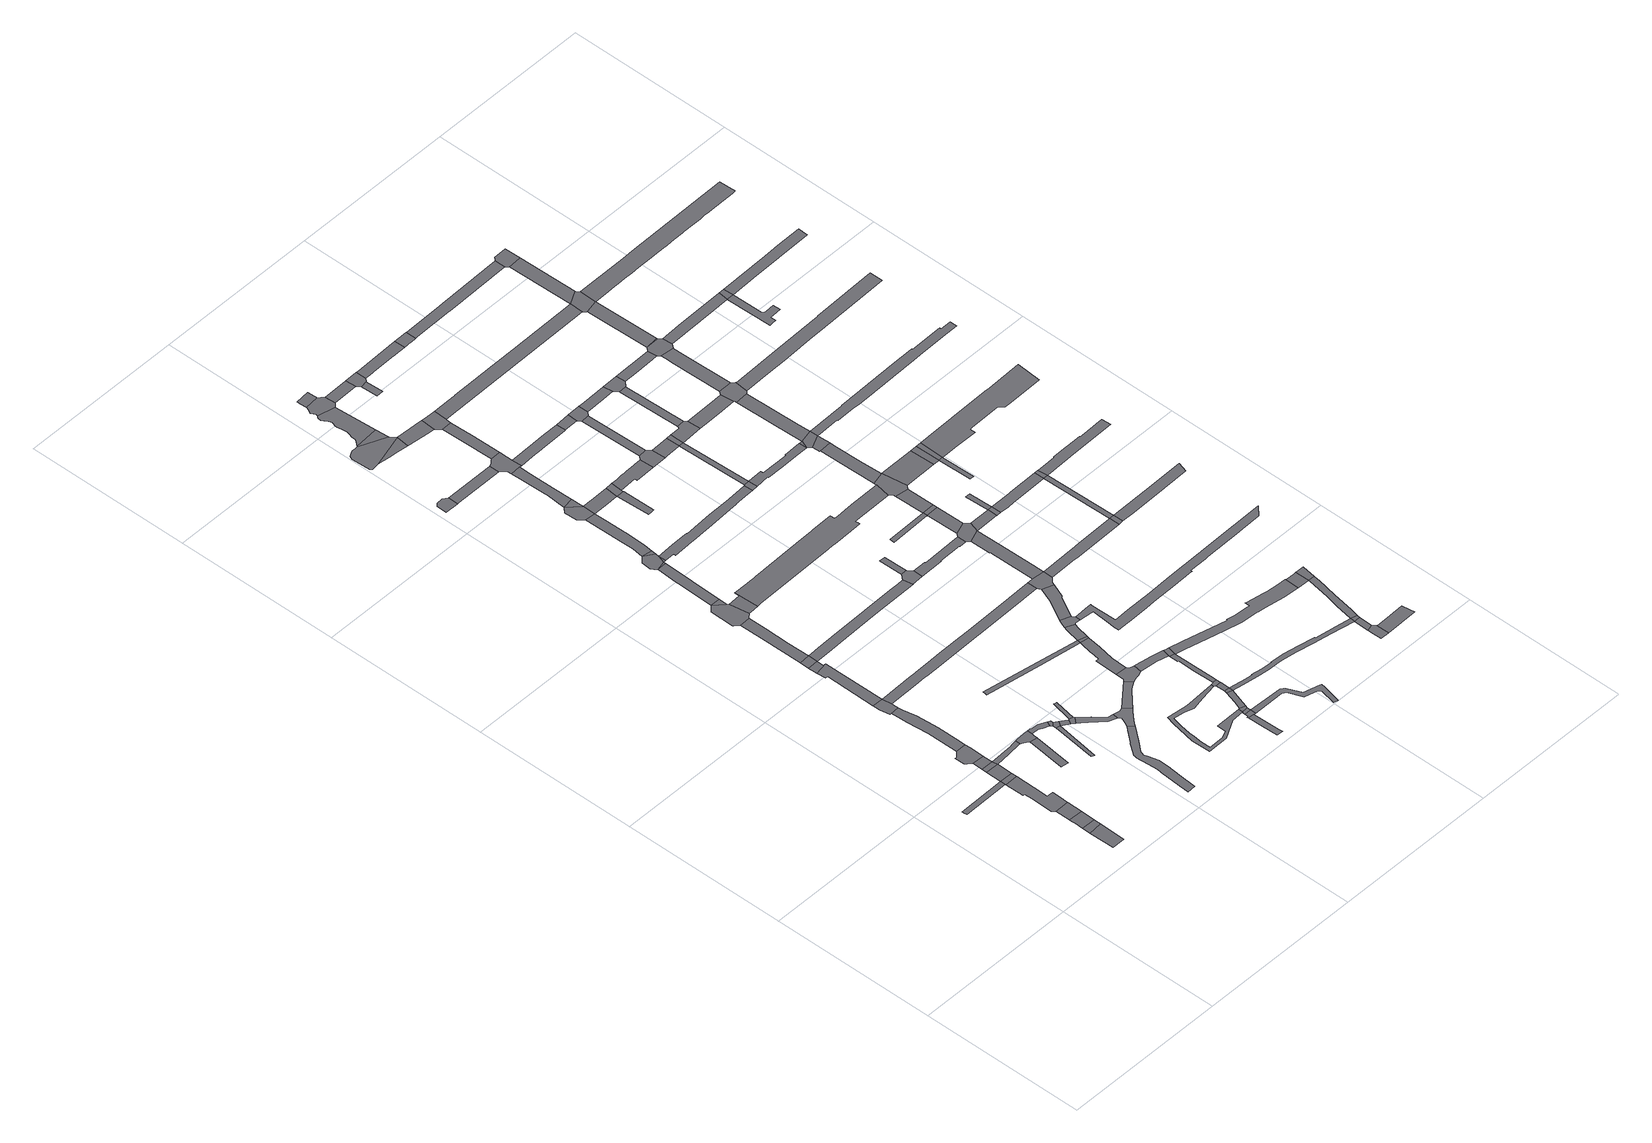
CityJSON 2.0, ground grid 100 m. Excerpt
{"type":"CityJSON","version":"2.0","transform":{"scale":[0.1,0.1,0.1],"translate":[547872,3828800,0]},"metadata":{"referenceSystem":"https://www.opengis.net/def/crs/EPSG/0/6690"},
"CityObjects":{
"road1":{"type":"Road","attributes":{"RoadStructureAttribute.sectionType":"1"},"geometry":[{"type":"MultiSurface","lod":"1","boundaries":[[[0,1,2,3,4]]]}]},
"road2":{"type":"Road","attributes":{"RoadStructureAttribute.sectionType":"1"},"geometry":[{"type":"MultiSurface","lod":"1","boundaries":[[[5,6,7,8]]]}]},
"road3":{"type":"Road","geometry":[{"type":"MultiSurface","lod":"1","boundaries":[[[9,6,5,10]]]}]},
"road4":{"type":"Road","attributes":{"RoadStructureAttribute.sectionType":"1"},"geometry":[{"type":"MultiSurface","lod":"1","boundaries":[[[11,12,13,9,10,14]]]}]},
"road5":{"type":"Road","attributes":{"RoadStructureAttribute.sectionType":"1"},"geometry":[{"type":"MultiSurface","lod":"1","boundaries":[[[15,16,11,14]]]}]},
"road6":{"type":"Road","geometry":[{"type":"MultiSurface","lod":"1","boundaries":[[[17,18,19,20,21,16,15,22,23,24,25,26,27,28,29]]]}]},
"road7":{"type":"Road","geometry":[{"type":"MultiSurface","lod":"1","boundaries":[[[0,4,17,29,30]]]}]},
"road8":{"type":"Road","attributes":{"RoadStructureAttribute.sectionType":"1"},"geometry":[{"type":"MultiSurface","lod":"1","boundaries":[[[31,0,30,32,33]]]}]},
"road9":{"type":"Road","geometry":[{"type":"MultiSurface","lod":"1","boundaries":[[[34,31,33,35,36]]]}]},
"road10":{"type":"Road","attributes":{"RoadStructureAttribute.sectionType":"1"},"geometry":[{"type":"MultiSurface","lod":"1","boundaries":[[[37,34,36,38]]]}]},
"road11":{"type":"Road","geometry":[{"type":"MultiSurface","lod":"1","boundaries":[[[39,40,41,42,43,44,45,46,37,38,47,48]]]}]},
"road12":{"type":"Road","attributes":{"RoadStructureAttribute.sectionType":"1"},"geometry":[{"type":"MultiSurface","lod":"1","boundaries":[[[49,50,51,52,53,54,55,56,39,48]]]}]},
"road13":{"type":"Road","attributes":{"RoadStructureAttribute.sectionType":"1"},"geometry":[{"type":"MultiSurface","lod":"1","boundaries":[[[57,58,59,60,61,35,33,62,63,64,65,66]]]}]},
"road14":{"type":"Road","geometry":[{"type":"MultiSurface","lod":"1","boundaries":[[[67,68,69,54,53,70,71]]]}]},
"road15":{"type":"Road","attributes":{"RoadStructureAttribute.sectionType":"1"},"geometry":[{"type":"MultiSurface","lod":"1","boundaries":[[[72,73,74,75,67,71]]]}]},
"road16":{"type":"Road","attributes":{"RoadStructureAttribute.sectionType":"1"},"geometry":[{"type":"MultiSurface","lod":"1","boundaries":[[[76,77,78,79,80]]]}]},
"road17":{"type":"Road","geometry":[{"type":"MultiSurface","lod":"1","boundaries":[[[81,82,83,84,57,66,85,86,76,80,87,88,89]]]}]},
"road18":{"type":"Road","attributes":{"RoadStructureAttribute.sectionType":"1"},"geometry":[{"type":"MultiSurface","lod":"1","boundaries":[[[90,73,72,91,92]]]}]},
"road19":{"type":"Road","geometry":[{"type":"MultiSurface","lod":"1","boundaries":[[[93,94,90,92]]]}]},
"road20":{"type":"Road","attributes":{"RoadStructureAttribute.sectionType":"1"},"geometry":[{"type":"MultiSurface","lod":"1","boundaries":[[[95,96,97,98,99,100]]]}]},
"road21":{"type":"Road","attributes":{"RoadStructureAttribute.sectionType":"1"},"geometry":[{"type":"MultiSurface","lod":"1","boundaries":[[[101,102,103,104,105,94,93]]]}]},
"road22":{"type":"Road","attributes":{"RoadStructureAttribute.sectionType":"1"},"geometry":[{"type":"MultiSurface","lod":"1","boundaries":[[[106,107,108,81,89,109,110,111,112,113]]]}]},
"road23":{"type":"Road","attributes":{"RoadStructureAttribute.sectionType":"1"},"geometry":[{"type":"MultiSurface","lod":"1","boundaries":[[[114,113,112,115,116]]]}]},
"road24":{"type":"Road","geometry":[{"type":"MultiSurface","lod":"1","boundaries":[[[116,115,95,100,117]]]}]},
"road25":{"type":"Road","attributes":{"RoadStructureAttribute.sectionType":"1"},"geometry":[{"type":"MultiSurface","lod":"1","boundaries":[[[118,119,120,121,122,123,124,125,126,127,128,129,130,131,132,133,134,135,136,137,138,139,140,141,142,143,144,145,146]]]}]},
"road26":{"type":"Road","geometry":[{"type":"MultiSurface","lod":"1","boundaries":[[[147,148,149,150,151,152,104,103,153,154,155,156]]]}]},
"road27":{"type":"Road","attributes":{"RoadStructureAttribute.sectionType":"1"},"geometry":[{"type":"MultiSurface","lod":"1","boundaries":[[[117,100,157,158]]]}]},
"road28":{"type":"Road","attributes":{"RoadStructureAttribute.sectionType":"1"},"geometry":[{"type":"MultiSurface","lod":"1","boundaries":[[[147,156,159,160]]]}]},
"road29":{"type":"Road","geometry":[{"type":"MultiSurface","lod":"1","boundaries":[[[161,158,157,162,163,164]]]}]},
"road30":{"type":"Road","attributes":{"RoadStructureAttribute.sectionType":"1"},"geometry":[{"type":"MultiSurface","lod":"1","boundaries":[[[165,166,155,154,167,168]]]}]},
"road31":{"type":"Road","geometry":[{"type":"MultiSurface","lod":"1","boundaries":[[[169,170,171,161,164]]]}]},
"road32":{"type":"Road","geometry":[{"type":"MultiSurface","lod":"1","boundaries":[[[172,173,174,175,176,177]]]}]},
"road33":{"type":"Road","attributes":{"RoadStructureAttribute.sectionType":"1"},"geometry":[{"type":"MultiSurface","lod":"1","boundaries":[[[178,179,180,147,160,181]]]}]},
"road34":{"type":"Road","attributes":{"RoadStructureAttribute.sectionType":"1"},"geometry":[{"type":"MultiSurface","lod":"1","boundaries":[[[182,183,184,185,163,162,186,187,188,189,190,191]]]}]},
"road35":{"type":"Road","attributes":{"RoadStructureAttribute.sectionType":"1"},"geometry":[{"type":"MultiSurface","lod":"1","boundaries":[[[192,178,181]]]}]},
"road36":{"type":"Road","geometry":[{"type":"MultiSurface","lod":"1","boundaries":[[[193,194,195,196,197,178,192,198,199]]]}]},
"road37":{"type":"Road","geometry":[{"type":"MultiSurface","lod":"1","boundaries":[[[200,201,202,191,190,203,204,205,206,118,146,207,208,209,210,211]]]}]},
"road38":{"type":"Road","geometry":[{"type":"MultiSurface","lod":"1","boundaries":[[[198,192,212]]]}]},
"road39":{"type":"Road","attributes":{"RoadStructureAttribute.sectionType":"1"},"geometry":[{"type":"MultiSurface","lod":"1","boundaries":[[[193,199,213]]]}]},
"road40":{"type":"Road","attributes":{"RoadStructureAttribute.sectionType":"1"},"geometry":[{"type":"MultiSurface","lod":"1","boundaries":[[[214,215,216,217,218,219,220,221,93,92,222,223,224,225,226,227]]]}]},
"road41":{"type":"Road","attributes":{"RoadStructureAttribute.sectionType":"1"},"geometry":[{"type":"MultiSurface","lod":"1","boundaries":[[[228,229,230,193,213,231,232,233,234,235]]]}]},
"road42":{"type":"Road","attributes":{"RoadStructureAttribute.sectionType":"1"},"geometry":[{"type":"MultiSurface","lod":"1","boundaries":[[[177,176,236,237,238]]]}]},
"road43":{"type":"Road","attributes":{"RoadStructureAttribute.sectionType":"1"},"geometry":[{"type":"MultiSurface","lod":"1","boundaries":[[[239,240,241,242,243,244,245,246,247,248,249,250]]]}]},
"road44":{"type":"Road","attributes":{"RoadStructureAttribute.sectionType":"1"},"geometry":[{"type":"MultiSurface","lod":"1","boundaries":[[[251,252,253,254,255,256,257,258,259,260,71,70,261,262,263,264,265,266,267,268,269,270]]]}]},
"road45":{"type":"Road","attributes":{"RoadStructureAttribute.sectionType":"1"},"geometry":[{"type":"MultiSurface","lod":"1","boundaries":[[[271,272,273,274,275,276,277]]]}]},
"road46":{"type":"Road","geometry":[{"type":"MultiSurface","lod":"1","boundaries":[[[249,248,278,279,280,281,282,283]]]}]},
"road47":{"type":"Road","geometry":[{"type":"MultiSurface","lod":"1","boundaries":[[[284,285,286,228,235,287]]]}]},
"road48":{"type":"Road","attributes":{"RoadStructureAttribute.sectionType":"1"},"geometry":[{"type":"MultiSurface","lod":"1","boundaries":[[[288,200,211,289,290,291]]]}]},
"road49":{"type":"Road","attributes":{"RoadStructureAttribute.sectionType":"1"},"geometry":[{"type":"MultiSurface","lod":"1","boundaries":[[[292,293,294,239,250]]]}]},
"road50":{"type":"Road","attributes":{"RoadStructureAttribute.sectionType":"1"},"geometry":[{"type":"MultiSurface","lod":"1","boundaries":[[[295,284,287]]]}]},
"road51":{"type":"Road","attributes":{"RoadStructureAttribute.sectionType":"1"},"geometry":[{"type":"MultiSurface","lod":"1","boundaries":[[[296,297,298,299,300,301,302,303,304,305,306,307,308,309,310,311,312,313,314,315,316,317,318,319,320,321]]]}]},
"road52":{"type":"Road","attributes":{"RoadStructureAttribute.sectionType":"1"},"geometry":[{"type":"MultiSurface","lod":"1","boundaries":[[[322,323,324,325,326,327,328,329,330,331,332,333,334,335,336,294,293,337]]]}]},
"road53":{"type":"Road","attributes":{"RoadStructureAttribute.sectionType":"1"},"geometry":[{"type":"MultiSurface","lod":"1","boundaries":[[[338,339,340,341,342,343,344,284,295]]]}]},
"road54":{"type":"Road","attributes":{"RoadStructureAttribute.sectionType":"1"},"geometry":[{"type":"MultiSurface","lod":"1","boundaries":[[[345,346,347,348,349,350]]]}]},
"road55":{"type":"Road","attributes":{"RoadStructureAttribute.sectionType":"1"},"geometry":[{"type":"MultiSurface","lod":"1","boundaries":[[[351,287,235,352,353,354]]]}]},
"road56":{"type":"Road","geometry":[{"type":"MultiSurface","lod":"1","boundaries":[[[355,356,357,358,359,360,361,362,322,337,363,364,365,366]]]}]},
"road57":{"type":"Road","attributes":{"RoadStructureAttribute.sectionType":"1"},"geometry":[{"type":"MultiSurface","lod":"1","boundaries":[[[367,368,369,358,357]]]}]},
"road58":{"type":"Road","geometry":[{"type":"MultiSurface","lod":"1","boundaries":[[[370,371,288,291,372,373,374,375,376,377,378]]]}]},
"road59":{"type":"Road","geometry":[{"type":"MultiSurface","lod":"1","boundaries":[[[379,380,381,382,383,345,350,384]]]}]},
"road60":{"type":"Road","geometry":[{"type":"MultiSurface","lod":"1","boundaries":[[[385,386,387,388,389,238,237,390,341,340,391,392]]]}]},
"road61":{"type":"Road","attributes":{"RoadStructureAttribute.sectionType":"1"},"geometry":[{"type":"MultiSurface","lod":"1","boundaries":[[[393,305,394,380,379]]]}]},
"road62":{"type":"Road","attributes":{"RoadStructureAttribute.sectionType":"1"},"geometry":[{"type":"MultiSurface","lod":"1","boundaries":[[[249,283,395,396,397]]]}]},
"road63":{"type":"Road","geometry":[{"type":"MultiSurface","lod":"1","boundaries":[[[398,306,305,393,399]]]}]},
"road64":{"type":"Road","geometry":[{"type":"MultiSurface","lod":"1","boundaries":[[[400,401,402,403,404]]]}]},
"road65":{"type":"Road","attributes":{"RoadStructureAttribute.sectionType":"1"},"geometry":[{"type":"MultiSurface","lod":"1","boundaries":[[[276,405,406,407,408,409,410,370,378,411,412,413,414]]]}]},
"road66":{"type":"Road","attributes":{"RoadStructureAttribute.sectionType":"1"},"geometry":[{"type":"MultiSurface","lod":"1","boundaries":[[[415,416,417,418,419,420,421,422,423,198,212,424,425,426,427,428,429,430,431,432,433,434]]]}]},
"road67":{"type":"Road","attributes":{"RoadStructureAttribute.sectionType":"1"},"geometry":[{"type":"MultiSurface","lod":"1","boundaries":[[[435,436,398,399,437,438]]]}]},
"road68":{"type":"Road","geometry":[{"type":"MultiSurface","lod":"1","boundaries":[[[439,354,353,400,404,440]]]}]},
"road69":{"type":"Road","attributes":{"RoadStructureAttribute.sectionType":"1"},"geometry":[{"type":"MultiSurface","lod":"1","boundaries":[[[441,442,443,444,386,385]]]}]},
"road70":{"type":"Road","geometry":[{"type":"MultiSurface","lod":"1","boundaries":[[[445,435,438,446]]]}]},
"road71":{"type":"Road","attributes":{"RoadStructureAttribute.sectionType":"1"},"geometry":[{"type":"MultiSurface","lod":"1","boundaries":[[[447,448,445,446]]]}]},
"road72":{"type":"Road","attributes":{"RoadStructureAttribute.sectionType":"1"},"geometry":[{"type":"MultiSurface","lod":"1","boundaries":[[[449,366,365,450]]]}]},
"road73":{"type":"Road","geometry":[{"type":"MultiSurface","lod":"1","boundaries":[[[451,452,453,321,320,448,447]]]}]},
"road74":{"type":"Road","geometry":[{"type":"MultiSurface","lod":"1","boundaries":[[[277,276,414,454]]]}]},
"road75":{"type":"Road","attributes":{"RoadStructureAttribute.sectionType":"1"},"geometry":[{"type":"MultiSurface","lod":"1","boundaries":[[[455,456,376,375,457,458,459]]]}]},
"road76":{"type":"Road","geometry":[{"type":"MultiSurface","lod":"1","boundaries":[[[460,461,462,463,464,397,396,465,443,442,466,467,468]]]}]},
"road77":{"type":"Road","attributes":{"RoadStructureAttribute.sectionType":"1"},"geometry":[{"type":"MultiSurface","lod":"1","boundaries":[[[469,470,471,472,277,454,473,474,475]]]}]},
"road78":{"type":"Road","geometry":[{"type":"MultiSurface","lod":"1","boundaries":[[[476,477,214,227,478,479,480]]]}]},
"road79":{"type":"Road","attributes":{"RoadStructureAttribute.sectionType":"1"},"geometry":[{"type":"MultiSurface","lod":"1","boundaries":[[[481,482,483,484,485,486,487,488,489,490,491,492,493,494,165,168,495,496,497,498,499,500,501,502,503,504,505,506,507,508,509]]]}]},
"road80":{"type":"Road","attributes":{"RoadStructureAttribute.sectionType":"1"},"geometry":[{"type":"MultiSurface","lod":"1","boundaries":[[[510,511,512,513,514,515,516,379,384,517,518,519,520,521,522,523]]]}]},
"road81":{"type":"Road","attributes":{"RoadStructureAttribute.sectionType":"1"},"geometry":[{"type":"MultiSurface","lod":"1","boundaries":[[[524,525,526,527,452,451,528,529,530]]]}]},
"road82":{"type":"Road","geometry":[{"type":"MultiSurface","lod":"1","boundaries":[[[531,532,477,476]]]}]},
"road83":{"type":"Road","attributes":{"RoadStructureAttribute.sectionType":"1"},"geometry":[{"type":"MultiSurface","lod":"1","boundaries":[[[533,534,535,392,391,536,537,538,539,540]]]}]},
"road84":{"type":"Road","geometry":[{"type":"MultiSurface","lod":"1","boundaries":[[[541,542,543,544,545]]]}]},
"road85":{"type":"Road","geometry":[{"type":"MultiSurface","lod":"1","boundaries":[[[546,547,469,475,548,549,550,551,552,553,554]]]}]},
"road86":{"type":"Road","attributes":{"RoadStructureAttribute.sectionType":"1"},"geometry":[{"type":"MultiSurface","lod":"1","boundaries":[[[555,556,557,558,559,560,561,562,563,439,440,564,565,566,567]]]}]},
"road87":{"type":"Road","geometry":[{"type":"MultiSurface","lod":"1","boundaries":[[[568,459,458,524,530,569]]]}]},
"road88":{"type":"Road","geometry":[{"type":"MultiSurface","lod":"1","boundaries":[[[570,449,450,545,544,571]]]}]},
"road89":{"type":"Road","attributes":{"RoadStructureAttribute.sectionType":"1"},"geometry":[{"type":"MultiSurface","lod":"1","boundaries":[[[572,573,574,546,554,575,576,577]]]}]},
"road90":{"type":"Road","attributes":{"RoadStructureAttribute.sectionType":"1"},"geometry":[{"type":"MultiSurface","lod":"1","boundaries":[[[578,579,480,479,580,581,582,583,584,585]]]}]},
"road91":{"type":"Road","geometry":[{"type":"MultiSurface","lod":"1","boundaries":[[[586,587,555,567,588,589]]]}]},
"road92":{"type":"Road","geometry":[{"type":"MultiSurface","lod":"1","boundaries":[[[590,591,592,415,434,593]]]}]},
"road93":{"type":"Road","geometry":[{"type":"MultiSurface","lod":"1","boundaries":[[[594,251,270,595,596,572,577,597,598,599,600,601]]]}]},
"road94":{"type":"Road","attributes":{"RoadStructureAttribute.sectionType":"1"},"geometry":[{"type":"MultiSurface","lod":"1","boundaries":[[[602,533,540,603]]]}]},
"road95":{"type":"Road","attributes":{"RoadStructureAttribute.sectionType":"1"},"geometry":[{"type":"MultiSurface","lod":"1","boundaries":[[[604,605,606,607,570,571,608,609,610,611,612,613,614]]]}]},
"road96":{"type":"Road","attributes":{"RoadStructureAttribute.sectionType":"1"},"geometry":[{"type":"MultiSurface","lod":"1","boundaries":[[[615,616,587,586]]]}]},
"road97":{"type":"Road","attributes":{"RoadStructureAttribute.sectionType":"1"},"geometry":[{"type":"MultiSurface","lod":"1","boundaries":[[[617,589,588,618,619,620,621]]]}]},
"road98":{"type":"Road","attributes":{"RoadStructureAttribute.sectionType":"1"},"geometry":[{"type":"MultiSurface","lod":"1","boundaries":[[[622,621,591,590]]]}]},
"road99":{"type":"Road","attributes":{"RoadStructureAttribute.sectionType":"1"},"geometry":[{"type":"MultiSurface","lod":"1","boundaries":[[[623,624,625,626,627]]]}]},
"road100":{"type":"Road","attributes":{"RoadStructureAttribute.sectionType":"1"},"geometry":[{"type":"MultiSurface","lod":"1","boundaries":[[[628,629,630,631,632,633,634,635,636,637,638,446,438,639,640,641,642,643,644,645,646,647,648]]]}]},
"road101":{"type":"Road","geometry":[{"type":"MultiSurface","lod":"1","boundaries":[[[649,602,603,616,615,650]]]}]},
"road102":{"type":"Road","attributes":{"RoadStructureAttribute.sectionType":"1"},"geometry":[{"type":"MultiSurface","lod":"1","boundaries":[[[651,652,653,654,655,656,657,658,594,601]]]}]},
"road103":{"type":"Road","geometry":[{"type":"MultiSurface","lod":"1","boundaries":[[[659,617,621,622]]]}]},
"road104":{"type":"Road","geometry":[{"type":"MultiSurface","lod":"1","boundaries":[[[660,661,585,584,654,653,662]]]}]},
"road105":{"type":"Road","attributes":{"RoadStructureAttribute.sectionType":"1"},"geometry":[{"type":"MultiSurface","lod":"1","boundaries":[[[663,664,665,666,667,668,669,670,671,672,673,674,675,569,530,676,677,678,679,680,681,682,683,684,685,686]]]}]},
"road106":{"type":"Road","attributes":{"RoadStructureAttribute.sectionType":"1"},"geometry":[{"type":"MultiSurface","lod":"1","boundaries":[[[687,688,689,690,691,590,593,692,693,694,695,696,697,698,699,700]]]}]},
"road107":{"type":"Road","geometry":[{"type":"MultiSurface","lod":"1","boundaries":[[[701,604,614,702,703,704]]]}]},
"road108":{"type":"Road","attributes":{"RoadStructureAttribute.sectionType":"1"},"geometry":[{"type":"MultiSurface","lod":"1","boundaries":[[[705,627,706,707,661,660]]]}]},
"road109":{"type":"Road","geometry":[{"type":"MultiSurface","lod":"1","boundaries":[[[708,709,710,659,622,711,712]]]}]},
"road110":{"type":"Road","attributes":{"RoadStructureAttribute.sectionType":"1"},"geometry":[{"type":"MultiSurface","lod":"1","boundaries":[[[713,714,649,650,715,716]]]}]},
"road111":{"type":"Road","geometry":[{"type":"MultiSurface","lod":"1","boundaries":[[[717,623,627,705]]]}]},
"road112":{"type":"Road","attributes":{"RoadStructureAttribute.sectionType":"1"},"geometry":[{"type":"MultiSurface","lod":"1","boundaries":[[[718,719,623,717,720,721]]]}]},
"road113":{"type":"Road","attributes":{"RoadStructureAttribute.sectionType":"1"},"geometry":[{"type":"MultiSurface","lod":"1","boundaries":[[[722,723,662,653,724,725]]]}]},
"road114":{"type":"Road","attributes":{"RoadStructureAttribute.sectionType":"1"},"geometry":[{"type":"MultiSurface","lod":"1","boundaries":[[[726,727,728,729,730,731,732,733,734,735,468,467,736,737]]]}]},
"road115":{"type":"Road","attributes":{"RoadStructureAttribute.sectionType":"1"},"geometry":[{"type":"MultiSurface","lod":"1","boundaries":[[[738,739,709,708]]]}]},
"road116":{"type":"Road","geometry":[{"type":"MultiSurface","lod":"1","boundaries":[[[740,741,742,743,509,508,744,745,718,721,746]]]}]},
"road117":{"type":"Road","attributes":{"RoadStructureAttribute.sectionType":"1"},"geometry":[{"type":"MultiSurface","lod":"1","boundaries":[[[747,748,749,750,601,600,751,752,753,754]]]}]},
"road118":{"type":"Road","geometry":[{"type":"MultiSurface","lod":"1","boundaries":[[[755,713,716,739,738,756]]]}]},
"road119":{"type":"Road","geometry":[{"type":"MultiSurface","lod":"1","boundaries":[[[757,725,724,758,759]]]}]},
"road120":{"type":"Road","attributes":{"RoadStructureAttribute.sectionType":"1"},"geometry":[{"type":"MultiSurface","lod":"1","boundaries":[[[760,761,762,763,764,765,742,741]]]}]},
"road121":{"type":"Road","attributes":{"RoadStructureAttribute.sectionType":"1"},"geometry":[{"type":"MultiSurface","lod":"1","boundaries":[[[766,700,699]]]}]},
"road122":{"type":"Road","geometry":[{"type":"MultiSurface","lod":"1","boundaries":[[[767,768,725,757]]]}]},
"road123":{"type":"Road","attributes":{"RoadStructureAttribute.sectionType":"1"},"geometry":[{"type":"MultiSurface","lod":"1","boundaries":[[[769,770,771,772,712,711,773,774,775]]]}]},
"road124":{"type":"Road","attributes":{"RoadStructureAttribute.sectionType":"1"},"geometry":[{"type":"MultiSurface","lod":"1","boundaries":[[[776,777,778,779,780,781,782,783,784,785,786,787,552,551,788,789,790,791,792,793,794,795,796,797,798,799,800,801,802,803,804,805,806,807]]]}]},
"road125":{"type":"Road","geometry":[{"type":"MultiSurface","lod":"1","boundaries":[[[808,809,810,811,812,813,814,815]]]}]},
"road126":{"type":"Road","attributes":{"RoadStructureAttribute.sectionType":"1"},"geometry":[{"type":"MultiSurface","lod":"1","boundaries":[[[816,817,818,764,763]]]}]},
"road127":{"type":"Road","geometry":[{"type":"MultiSurface","lod":"1","boundaries":[[[819,766,699,817,816]]]}]},
"road128":{"type":"Road","attributes":{"RoadStructureAttribute.sectionType":"1"},"geometry":[{"type":"MultiSurface","lod":"1","boundaries":[[[647,820,811,810,821]]]}]},
"road129":{"type":"Road","attributes":{"RoadStructureAttribute.sectionType":"1"},"geometry":[{"type":"MultiSurface","lod":"1","boundaries":[[[822,740,746,823]]]}]},
"road130":{"type":"Road","geometry":[{"type":"MultiSurface","lod":"1","boundaries":[[[648,647,821,824]]]}]},
"road131":{"type":"Road","attributes":{"RoadStructureAttribute.sectionType":"1"},"geometry":[{"type":"MultiSurface","lod":"1","boundaries":[[[825,826,827,828,766,819]]]}]},
"road132":{"type":"Road","attributes":{"RoadStructureAttribute.sectionType":"1"},"geometry":[{"type":"MultiSurface","lod":"1","boundaries":[[[829,755,756,830,831,832,833]]]}]},
"road133":{"type":"Road","attributes":{"RoadStructureAttribute.sectionType":"1"},"geometry":[{"type":"MultiSurface","lod":"1","boundaries":[[[834,835,836,757,759,837,838,839,840]]]}]},
"road134":{"type":"Road","attributes":{"RoadStructureAttribute.sectionType":"1"},"geometry":[{"type":"MultiSurface","lod":"1","boundaries":[[[841,842,815,814,843]]]}]},
"road135":{"type":"Road","attributes":{"RoadStructureAttribute.sectionType":"1"},"geometry":[{"type":"MultiSurface","lod":"1","boundaries":[[[844,845,846,847,848,849,648,824,850,851,852,853,854]]]}]},
"road136":{"type":"Road","geometry":[{"type":"MultiSurface","lod":"1","boundaries":[[[855,856,857,858]]]}]},
"road137":{"type":"Road","attributes":{"RoadStructureAttribute.sectionType":"1"},"geometry":[{"type":"MultiSurface","lod":"1","boundaries":[[[859,860,861,862,701,704,863,864,865,866,867]]]}]},
"road138":{"type":"Road","geometry":[{"type":"MultiSurface","lod":"1","boundaries":[[[868,869,870,769,775,871,872,827,826,873,874,875,876]]]}]},
"road139":{"type":"Road","geometry":[{"type":"MultiSurface","lod":"1","boundaries":[[[754,753,877,878]]]}]},
"road140":{"type":"Road","attributes":{"RoadStructureAttribute.sectionType":"1"},"geometry":[{"type":"MultiSurface","lod":"1","boundaries":[[[879,880,686,685,844,881]]]}]},
"road141":{"type":"Road","attributes":{"RoadStructureAttribute.sectionType":"1"},"geometry":[{"type":"MultiSurface","lod":"1","boundaries":[[[882,822,823,858]]]}]},
"road142":{"type":"Road","geometry":[{"type":"MultiSurface","lod":"1","boundaries":[[[883,882,858,857]]]}]},
"road143":{"type":"Road","geometry":[{"type":"MultiSurface","lod":"1","boundaries":[[[884,881,844,854,885]]]}]},
"road144":{"type":"Road","attributes":{"RoadStructureAttribute.sectionType":"1"},"geometry":[{"type":"MultiSurface","lod":"1","boundaries":[[[886,887,888,870,869,889,890]]]}]},
"road145":{"type":"Road","attributes":{"RoadStructureAttribute.sectionType":"1"},"geometry":[{"type":"MultiSurface","lod":"1","boundaries":[[[891,840,754,878]]]}]},
"road146":{"type":"Road","geometry":[{"type":"MultiSurface","lod":"1","boundaries":[[[892,893,894,829,833,886,890,895,896,897]]]}]},
"road147":{"type":"Road","geometry":[{"type":"MultiSurface","lod":"1","boundaries":[[[898,834,840,891]]]}]},
"road148":{"type":"Road","attributes":{"RoadStructureAttribute.sectionType":"1"},"geometry":[{"type":"MultiSurface","lod":"1","boundaries":[[[899,894,893]]]}]},
"road149":{"type":"Road","attributes":{"RoadStructureAttribute.sectionType":"1"},"geometry":[{"type":"MultiSurface","lod":"1","boundaries":[[[900,901,902,903,904,894,899]]]}]},
"road150":{"type":"Road","attributes":{"RoadStructureAttribute.sectionType":"1"},"geometry":[{"type":"MultiSurface","lod":"1","boundaries":[[[905,906,907,878,877,908,909,910]]]}]},
"road151":{"type":"Road","geometry":[{"type":"MultiSurface","lod":"1","boundaries":[[[911,726,737,912,913,903,902,914]]]}]},
"road152":{"type":"Road","attributes":{"RoadStructureAttribute.sectionType":"1"},"geometry":[{"type":"MultiSurface","lod":"1","boundaries":[[[915,916,726,911]]]}]},
"road153":{"type":"Road","geometry":[{"type":"MultiSurface","lod":"1","boundaries":[[[917,918,919,859,867,920,916,915]]]}]},
"road154":{"type":"Road","attributes":{"RoadStructureAttribute.sectionType":"1"},"geometry":[{"type":"MultiSurface","lod":"1","boundaries":[[[921,922,923,924,925,926,927,928,898,891,929,930,931,932]]]}]},
"road155":{"type":"Road","attributes":{"RoadStructureAttribute.sectionType":"1"},"geometry":[{"type":"MultiSurface","lod":"1","boundaries":[[[933,934,897,896,935,936,937]]]}]},
"road156":{"type":"Road","attributes":{"RoadStructureAttribute.sectionType":"1"},"geometry":[{"type":"MultiSurface","lod":"1","boundaries":[[[938,939,940,941,942,943,944,883,857,945,946,947,948,949,950,951,952,953,954,955,956]]]}]},
"road157":{"type":"Road","attributes":{"RoadStructureAttribute.sectionType":"1"},"geometry":[{"type":"MultiSurface","lod":"1","boundaries":[[[957,958,959,960,961,962,963,964,819,816,965,966,967,968,969,970,971,972,973,974,975]]]}]},
"road158":{"type":"Road","attributes":{"RoadStructureAttribute.sectionType":"1"},"geometry":[{"type":"MultiSurface","lod":"1","boundaries":[[[976,977,978,979,876,875,980,981,982,983,984,985,986,987,988]]]}]},
"road159":{"type":"Road","attributes":{"RoadStructureAttribute.sectionType":"1"},"geometry":[{"type":"MultiSurface","lod":"1","boundaries":[[[989,990,991,992,993,994,995,996,997,998,999,937]]]}]},
"road160":{"type":"Road","geometry":[{"type":"MultiSurface","lod":"1","boundaries":[[[1000,933,937,999]]]}]},
"road161":{"type":"Road","attributes":{"RoadStructureAttribute.sectionType":"1"},"geometry":[{"type":"MultiSurface","lod":"1","boundaries":[[[1001,1002,1003,1004,914,902,1005,1006,1007,1008,1009,1010,1011,1012,1013,1014,1015,1016,1017,1018,1019,1020,1021,1022,1023,1024,1025,1026]]]}]},
"road162":{"type":"Road","attributes":{"RoadStructureAttribute.sectionType":"1"},"geometry":[{"type":"MultiSurface","lod":"1","boundaries":[[[1027,1028,1029,1030,1031,1000,999,1032,1033]]]}]}
},
"vertices":[
[480,854,0],[191,849,0],[191,834,0],[192,819,0],[479,824,0],
[588,283,0],[505,276,0],[505,124,0],[584,124,0],
[506,329,0],[589,327,0],
[506,416,0],[506,403,0],[506,377,0],[591,414,0],
[593,508,0],[506,506,0],
[479,818,0],[479,703,0],[492,704,0],[493,653,0],[488,524,0],[593,539,0],[594,542,0],[595,612,0],[571,612,0],[556,612,0],[556,627,0],[557,705,0],[558,818,0],
[558,853,0],
[480,948,0],[559,943,0],[559,948,0],
[480,978,0],[554,978,0],[552,978,0],
[481,1040,0],[553,1039,0],
[490,1160,0],[482,1153,0],[471,1142,0],[459,1131,0],[449,1131,0],[449,1073,0],[459,1062,0],[477,1044,0],[554,1125,0],[554,1159,0],
[555,1200,0],[554,1344,0],[542,1476,0],[526,1556,0],[525,1583,0],[474,1581,0],[477,1481,0],[490,1350,0],
[741,993,0],[730,992,0],[717,990,0],[709,988,0],[695,985,0],[652,954,0],[686,957,0],[703,959,0],[730,962,0],[743,962,0],
[452,1683,0],[452,1641,0],[462,1581,0],[523,1625,0],[517,1682,0],
[513,2060,0],[435,2044,0],[440,1992,0],[454,1992,0],
[784,935,0],[757,700,0],[780,698,0],[802,695,0],[829,929,0],
[833,996,0],[810,996,0],[784,996,0],[758,994,0],[757,953,0],[768,946,0],[832,952,0],[833,961,0],[834,967,0],
[434,2101,0],[497,2060,0],[497,2101,0],
[500,2160,0],[434,2156,0],
[944,906,0],[913,643,0],[922,638,0],[931,634,0],[931,637,0],[970,903,0],
[498,2295,0],[498,2452,0],[497,2558,0],[432,2555,0],[434,2415,0],
[903,989,0],[855,993,0],[852,997,0],[842,967,0],[878,964,0],[899,955,0],[936,940,0],[949,968,0],
[966,960,0],[946,929,0],[965,946,0],
[989,928,0],
[1192,653,0],[1175,634,0],[1113,558,0],[1110,560,0],[1070,503,0],[1061,491,0],[1061,490,0],[1060,488,0],[1059,483,0],[1057,472,0],[1057,469,0],[1059,439,0],[1060,433,0],[1062,392,0],[1065,334,0],[1063,309,0],[1053,174,0],[1050,117,0],[1100,117,0],[1109,229,0],[1116,310,0],[1117,372,0],[1100,439,0],[1095,459,0],[1098,469,0],[1100,477,0],[1101,480,0],[1150,539,0],[1217,624,0],
[439,2758,0],[406,2730,0],[405,2730,0],[403,2582,0],[406,2579,0],[429,2558,0],[497,2562,0],[524,2582,0],[504,2699,0],[497,2709,0],
[1015,871,0],[1029,898,0],
[497,2731,0],[498,2758,0],
[1038,902,0],[1035,855,0],[1062,889,0],[1058,895,0],
[582,2733,0],[583,2703,0],[540,2582,0],[589,2585,0],
[1082,1027,0],[1072,1029,0],[1062,1030,0],
[102,4259,0],[60,4254,0],[45,4239,0],[46,4178,0],[128,4178,0],[128,4239,0],
[452,3128,0],[445,3003,0],[444,2987,0],[507,3127,0],
[1173,766,0],[1119,830,0],[1110,839,0],[1066,885,0],[1073,825,0],[1082,817,0],[1153,746,0],[1199,731,0],[1203,730,0],[1207,760,0],
[507,3141,0],
[466,3246,0],[434,3217,0],[427,3157,0],[436,3147,0],[440,3142,0],[521,3186,0],[526,3210,0],
[1268,761,0],[1246,753,0],[1242,753,0],[1205,728,0],[1217,715,0],[1202,677,0],[1193,657,0],[1231,641,0],[1247,660,0],[1265,681,0],[1290,707,0],[1306,722,0],
[523,3141,0],
[529,3240,0],
[1213,2178,0],[1177,2177,0],[1146,2176,0],[1137,2176,0],[1136,2176,0],[925,2171,0],[718,2167,0],[573,2163,0],[513,2102,0],[613,2105,0],[719,2109,0],[943,2113,0],[1067,2115,0],[1223,2118,0],
[469,3630,0],[475,3381,0],[476,3317,0],[535,3296,0],[536,3419,0],[537,3432,0],[534,3542,0],[532,3627,0],
[140,4179,0],[432,4180,0],[432,4240,0],
[92,4818,0],[80,4818,0],[54,4816,0],[37,4810,0],[18,4797,0],[14,4787,0],[9,4776,0],[16,4665,0],[24,4653,0],[68,4659,0],[274,4717,0],[250,4751,0],
[1615,1706,0],[1395,1700,0],[1153,1696,0],[1103,1694,0],[952,1692,0],[887,1690,0],[869,1690,0],[774,1688,0],[765,1688,0],[723,1688,0],[723,1629,0],[748,1630,0],[774,1631,0],[800,1630,0],[826,1630,0],[838,1630,0],[1178,1636,0],[1306,1639,0],[1437,1642,0],[1616,1645,0],
[1227,1289,0],[891,1345,0],[890,1333,0],[889,1320,0],[1222,1266,0],[1475,1225,0],[1479,1248,0],
[72,4659,0],[128,4653,0],[151,4650,0],[159,4649,0],[183,4647,0],[265,4638,0],
[465,3769,0],[437,3742,0],[439,3663,0],[533,3703,0],
[1415,880,0],[1336,752,0],[1403,815,0],[1446,841,0],
[250,4756,0],[244,4832,0],[95,4821,0],
[531,3780,0],
[1524,534,0],[1501,534,0],[1476,536,0],[1374,548,0],[1359,495,0],[1331,345,0],[1335,230,0],[1459,231,0],[1574,295,0],[1652,299,0],[1652,326,0],[1496,322,0],[1494,267,0],[1447,249,0],[1359,248,0],[1356,308,0],[1361,363,0],[1363,393,0],[1368,425,0],[1375,463,0],[1389,521,0],[1454,509,0],[1509,494,0],[1592,510,0],[1689,526,0],[1688,543,0],
[122,5111,0],[118,5108,0],[111,5098,0],[109,5078,0],[117,5064,0],[129,5055,0],[136,5027,0],[128,4994,0],[127,4984,0],[135,4964,0],[138,4929,0],[134,4909,0],[125,4887,0],[124,4860,0],[117,4848,0],[226,5089,0],
[529,3906,0],[529,4054,0],[528,4125,0],[464,4122,0],[468,4035,0],[473,3903,0],[472,3890,0],
[1640,248,0],[1644,157,0],[1648,62,0],[1683,58,0],[1682,83,0],[1675,245,0],
[594,3703,0],[633,3628,0],[697,3628,0],[703,3705,0],
[237,5181,0],[231,5187,0],[217,5200,0],[132,5192,0],[126,5177,0],[111,5150,0],[121,5138,0],[126,5124,0],[234,5096,0],[240,5101,0],[250,5109,0],[246,5172,0],
[213,5260,0],[127,5254,0],[129,5235,0],
[1428,941,0],[1426,889,0],[1466,848,0],[1493,856,0],[1494,856,0],[1524,866,0],[1534,918,0],[1508,923,0],[1496,938,0],
[1689,279,0],[1648,276,0],[1649,257,0],[1642,256,0],[1640,256,0],[1689,245,0],
[538,4268,0],[477,4267,0],[468,4260,0],[456,4251,0],[443,4241,0],[463,4149,0],[541,4125,0],[539,4184,0],
[1689,302,0],[1647,287,0],
[410,4622,0],[441,4619,0],[445,4708,0],
[1663,326,0],[1694,316,0],
[698,3626,0],[710,3426,0],[730,3426,0],[750,3427,0],[746,3627,0],
[1474,1219,0],[1474,1217,0],[1460,1141,0],[1459,1134,0],[1451,1082,0],[1433,1082,0],[1499,1037,0],[1516,1134,0],[1526,1200,0],[1529,1217,0],
[1178,3209,0],[1089,3206,0],[1037,3204,0],[913,3200,0],[854,3196,0],[736,3190,0],[736,3194,0],[708,3195,0],[627,3191,0],[584,3144,0],[584,3128,0],[708,3134,0],[721,3135,0],[842,3140,0],[865,3141,0],[1008,3148,0],[1054,3150,0],[1053,3154,0],[1125,3157,0],[1184,3160,0],
[1699,447,0],[1678,374,0],[1711,370,0],[1731,438,0],
[749,3709,0],[745,3642,0],
[535,4458,0],[532,4590,0],[471,4589,0],[474,4457,0],
[1704,464,0],[1735,462,0],
[1734,520,0],[1703,520,0],
[402,5176,0],[404,5113,0],
[1733,549,0],[1708,548,0],[1707,544,0],
[1531,1230,0],
[1641,901,0],[1549,915,0],[1631,856,0],[1700,839,0],[1711,884,0],
[532,4705,0],[529,4705,0],[489,4706,0],[485,4706,0],[469,4707,0],[457,4603,0],[532,4619,0],[535,4624,0],[538,4705,0],
[1503,1355,0],[1498,1340,0],[1493,1319,0],[1479,1250,0],[1549,1313,0],[1552,1325,0],[1553,1332,0],
[1273,2211,0],[1239,2210,0],[1223,2122,0],[1297,2123,0],[1297,2180,0],
[1440,2727,0],[1413,2726,0],[1335,2724,0],[1309,2724,0],[1308,2752,0],[1295,2752,0],[1196,2749,0],[1181,2749,0],[1166,2748,0],[1049,2745,0],[742,2735,0],[728,2735,0],[712,2734,0],[662,2734,0],[615,2586,0],[714,2589,0],[745,2590,0],[916,2594,0],[1124,2599,0],[1134,2599,0],[1156,2600,0],[1178,2600,0],[1299,2603,0],[1338,2603,0],[1364,2604,0],[1364,2619,0],[1364,2634,0],[1610,2638,0],[1627,2731,0],
[2059,121,0],[2063,140,0],[2053,142,0],[1957,169,0],[1919,253,0],[1914,261,0],[1901,271,0],[1879,243,0],[1904,231,0],[1938,144,0],[2015,124,0],[2028,105,0],[2006,8,0],[2032,2,0],
[1700,832,0],[1701,777,0],[1706,777,0],[1707,685,0],[1733,563,0],[1732,702,0],[1730,825,0],
[1271,2354,0],[1237,2354,0],
[874,4193,0],[782,4191,0],[698,4188,0],[627,4127,0],[695,4129,0],[699,4129,0],[874,4135,0],[875,4135,0],
[428,4990,0],[448,4990,0],[468,4991,0],[464,5098,0],[424,5090,0],
[1523,1408,0],[1512,1376,0],[1559,1336,0],[1565,1337,0],[1578,1336,0],[1595,1335,0],[1595,1366,0],[1590,1373,0],[1582,1384,0],
[969,3717,0],[928,3716,0],[895,3715,0],[888,3715,0],[886,3715,0],[860,3714,0],[848,3713,0],[828,3712,0],[789,3710,0],[850,3646,0],[850,3639,0],[851,3629,0],[972,3633,0],
[1727,880,0],[1742,877,0],
[480,5178,0],[481,5115,0],
[1627,1623,0],[1595,1541,0],[1541,1441,0],[1651,1512,0],[1658,1514,0],[1691,1599,0],
[1380,2177,0],[1380,2182,0],[1439,2125,0],[1439,2129,0],[1581,2132,0],[1581,2127,0],[1623,2129,0],[1623,2183,0],
[1036,3741,0],[989,3739,0],[1062,3636,0],[1059,3720,0],
[1217,3217,0],[1185,3213,0],[1185,3211,0],[1220,3162,0],
[1653,1706,0],[1621,1635,0],[1624,1630,0],[1698,1618,0],[1708,1626,0],[1716,1633,0],[1725,1641,0],[1725,1699,0],
[965,4196,0],[961,4138,0],
[773,5185,0],[688,5183,0],[520,5179,0],[498,5178,0],[499,5116,0],[533,5117,0],[534,5117,0],[541,5117,0],[677,5120,0],[689,5120,0],[775,5122,0],
[1026,4117,0],[979,4115,0],
[1169,3723,0],[1080,3637,0],[1167,3640,0],[1169,3640,0],[1171,3640,0],
[1203,3641,0],
[1634,2425,0],[1383,2418,0],[1383,2404,0],[1383,2390,0],[1634,2398,0],
[2415,364,0],[2287,385,0],[2287,391,0],[2185,410,0],[2092,427,0],[2011,434,0],[2010,430,0],[1944,435,0],[1881,444,0],[1879,441,0],[1837,447,0],[1800,427,0],[1891,414,0],[1965,406,0],[2043,402,0],[2078,399,0],[2149,386,0],[2249,368,0],[2363,346,0],[2502,321,0],[2506,350,0],
[1044,4198,0],[1045,4140,0],
[1726,1772,0],[1723,2004,0],[1721,2141,0],[1643,2112,0],[1645,1989,0],[1649,1988,0],[1649,1959,0],[1649,1936,0],
[1201,3724,0],
[1713,2229,0],[1639,2202,0],[1736,2199,0],
[2442,779,0],[2370,785,0],[2347,791,0],[2244,809,0],[2236,811,0],[2236,791,0],[2235,781,0],[2216,783,0],[2175,786,0],[2133,789,0],[2086,800,0],[2083,792,0],[1827,857,0],[1735,824,0],[1788,810,0],[1917,778,0],[2019,754,0],[2120,730,0],[2228,722,0],[2233,721,0],[2278,714,0],[2394,697,0],[2493,689,0],[2492,776,0],
[1480,3210,0],[1480,3203,0],[1312,3204,0],[1311,3219,0],[1221,3217,0],[1304,3166,0],[1305,3160,0],[1413,3162,0],[1414,3162,0],[1416,3162,0],[1432,3162,0],[1511,3163,0],[1587,3164,0],[1586,3213,0],
[858,5186,0],[825,5123,0],[827,5123,0],[859,5124,0],
[1710,2399,0],[1634,2395,0],[1634,2391,0],
[1316,3740,0],[1269,3739,0],[1263,3725,0],[1334,3646,0],[1331,3727,0],
[1230,4204,0],[1085,4199,0],[1169,4144,0],[1238,4146,0],
[1709,2426,0],
[1630,2604,0],[1634,2431,0],[1707,2592,0],[1707,2593,0],
[1741,2199,0],[1737,2199,0],[1867,2144,0],[1865,2200,0],
[1557,4719,0],[1126,4713,0],[1125,4713,0],[974,4711,0],[973,4711,0],[832,4709,0],[693,4707,0],[682,4706,0],[681,4706,0],[560,4704,0],[694,4625,0],[1555,4639,0],
[1305,4119,0],[1258,4118,0],
[1703,2764,0],[1700,2764,0],[1626,2746,0],[1626,2742,0],[1611,2637,0],[1630,2621,0],[1726,2614,0],
[2224,1712,0],[2222,1712,0],[1997,1708,0],[1964,1706,0],[1894,1645,0],[1912,1645,0],[2228,1651,0],[2227,1712,0],
[1329,4206,0],[1331,4148,0],
[1894,2202,0],[1867,2140,0],[1895,2141,0],
[1700,2774,0],[1696,2902,0],[1692,3060,0],[1691,3100,0],[1619,3098,0],[1621,2886,0],
[1607,3213,0],
[1890,2344,0],[1861,2345,0],
[1579,3733,0],[1476,3730,0],[1475,3730,0],[1423,3729,0],[1403,3648,0],[1477,3650,0],[1587,3654,0],
[2438,1221,0],[2361,1220,0],[2339,1219,0],[2123,1215,0],[1969,1211,0],[1807,1209,0],[1784,1208,0],[1714,1207,0],[1714,1211,0],[1710,1363,0],[1710,1371,0],[1668,1369,0],[1668,1329,0],[1676,1328,0],[1682,1328,0],[1674,1218,0],[1671,1179,0],[1669,1146,0],[1671,1146,0],[1785,1147,0],[1861,1150,0],[1959,1152,0],[2079,1154,0],[2222,1157,0],[2224,1157,0],[2225,1167,0],[2336,1168,0],[2357,1169,0],[2589,1174,0],[2615,1175,0],[2739,1178,0],[2790,1229,0],
[2555,219,0],[2540,238,0],[2540,240,0],[2501,229,0],[2501,208,0],[2502,140,0],[2555,141,0],[2556,217,0],
[1689,3181,0],[1611,3143,0],[1612,3098,0],
[1687,3229,0],
[2501,234,0],[2540,322,0],
[1920,2768,0],[1923,2618,0],
[2544,342,0],
[1683,3304,0],[1671,3642,0],[1594,3640,0],[1601,3404,0],
[1564,4210,0],[1412,4149,0],[1413,4149,0],[1540,4152,0],[1571,4153,0],
[2217,2207,0],[2056,2204,0],[2006,2203,0],[1952,2141,0],[1986,2142,0],[2213,2146,0],[2218,2146,0],
[2742,221,0],[2655,219,0],[2753,146,0],
[2567,687,0],[2565,679,0],[2565,676,0],[2554,609,0],[2543,542,0],[2525,458,0],[2554,390,0],[2578,521,0],[2601,650,0],[2603,662,0],[2607,685,0],
[1970,2413,0],[1995,2414,0],[1989,2619,0],[1964,2618,0],
[1532,5202,0],[1133,5192,0],[1110,5191,0],[860,5186,0],[877,5125,0],[1113,5130,0],[1114,5130,0],[1119,5130,0],[1533,5140,0],
[1695,3736,0],[1677,3755,0],[1595,3753,0],[1592,3654,0],[1593,3654,0],[1672,3643,0],[1686,3655,0],[1687,3656,0],[1696,3734,0],
[2258,1652,0],[2257,1712,0],
[2553,771,0],[2492,772,0],[2565,771,0],
[1961,2769,0],
[1994,2770,0],
[2604,772,0],[2620,771,0],
[1586,4139,0],[1587,4110,0],[1588,4069,0],[1668,4071,0],[1666,4132,0],
[2248,2147,0],
[1671,4225,0],[1664,4232,0],[1584,4230,0],[1677,4145,0],[1687,4155,0],[1680,4215,0],
[2241,2207,0],
[1664,4239,0],
[1652,4630,0],[1652,4635,0],[1652,4639,0],[1574,4620,0],[1574,4614,0],
[2749,1722,0],[2490,1717,0],[2261,1712,0],[2341,1653,0],[2574,1658,0],[2731,1661,0],
[1638,4762,0],[1561,4634,0],[1570,4624,0],[1656,4741,0],
[1631,5124,0],[1550,5122,0],
[1629,5222,0],[1548,5220,0],[1540,5211,0],[1541,5131,0],
[2615,2213,0],[2560,2212,0],[2560,2216,0],[2474,2215,0],[2444,2215,0],[2363,2213,0],[2362,2209,0],[2262,2207,0],[2251,2147,0],[2466,2155,0],[2725,2159,0],[2722,2215,0],
[2111,4227,0],[1805,4219,0],[2001,4163,0],[2002,4163,0],[2103,4166,0],
[2733,2785,0],[2515,2781,0],[2504,2781,0],[2495,2781,0],[2423,2779,0],[2229,2775,0],[2096,2772,0],[2007,2619,0],[2099,2620,0],[2232,2621,0],[2231,2653,0],[2232,2653,0],[2251,2654,0],[2436,2659,0],[2459,2637,0],[2466,2630,0],[2497,2631,0],[2568,2632,0],[2723,2635,0],
[2664,3239,0],[2663,3251,0],[2459,3245,0],[2458,3252,0],[2454,3252,0],[2331,3249,0],[1927,3238,0],[1926,3236,0],[1836,3184,0],[1837,3179,0],[1957,3183,0],[1993,3179,0],[2050,3181,0],[2329,3188,0],[2386,3190,0],[2457,3192,0],[2665,3197,0],[2732,3198,0],[2731,3240,0],
[2721,3768,0],[2320,3755,0],[2318,3754,0],[2012,3745,0],[1851,3661,0],[1975,3665,0],[2026,3667,0],[2168,3671,0],[2169,3671,0],[2288,3675,0],[2452,3680,0],[2553,3683,0],[2721,3689,0],
[2110,3885,0],[2132,3886,0],[2154,3887,0],[2154,3921,0],[2173,3922,0],[2228,3924,0],[2226,3969,0],[2176,3967,0],[2164,3966,0],[2152,3978,0],[2148,4167,0],
[2146,4228,0],
[2698,4757,0],[2042,4747,0],[1973,4746,0],[1657,4741,0],[1728,4640,0],[1797,4641,0],[1827,4641,0],[1872,4642,0],[1926,4643,0],[1977,4644,0],[2024,4645,0],[2073,4645,0],[2130,4646,0],[2164,4646,0],[2189,4647,0],[2242,4648,0],[2306,4649,0],[2319,4649,0],[2380,4650,0],[2440,4651,0],[2470,4652,0],[2504,4652,0],[2562,4653,0],[2614,4654,0],[2680,4655,0],[2702,4656,0],
[2714,4243,0],[2557,4239,0],[2485,4237,0],[2483,4237,0],[2462,4236,0],[2306,4172,0],[2712,4182,0]
]}
